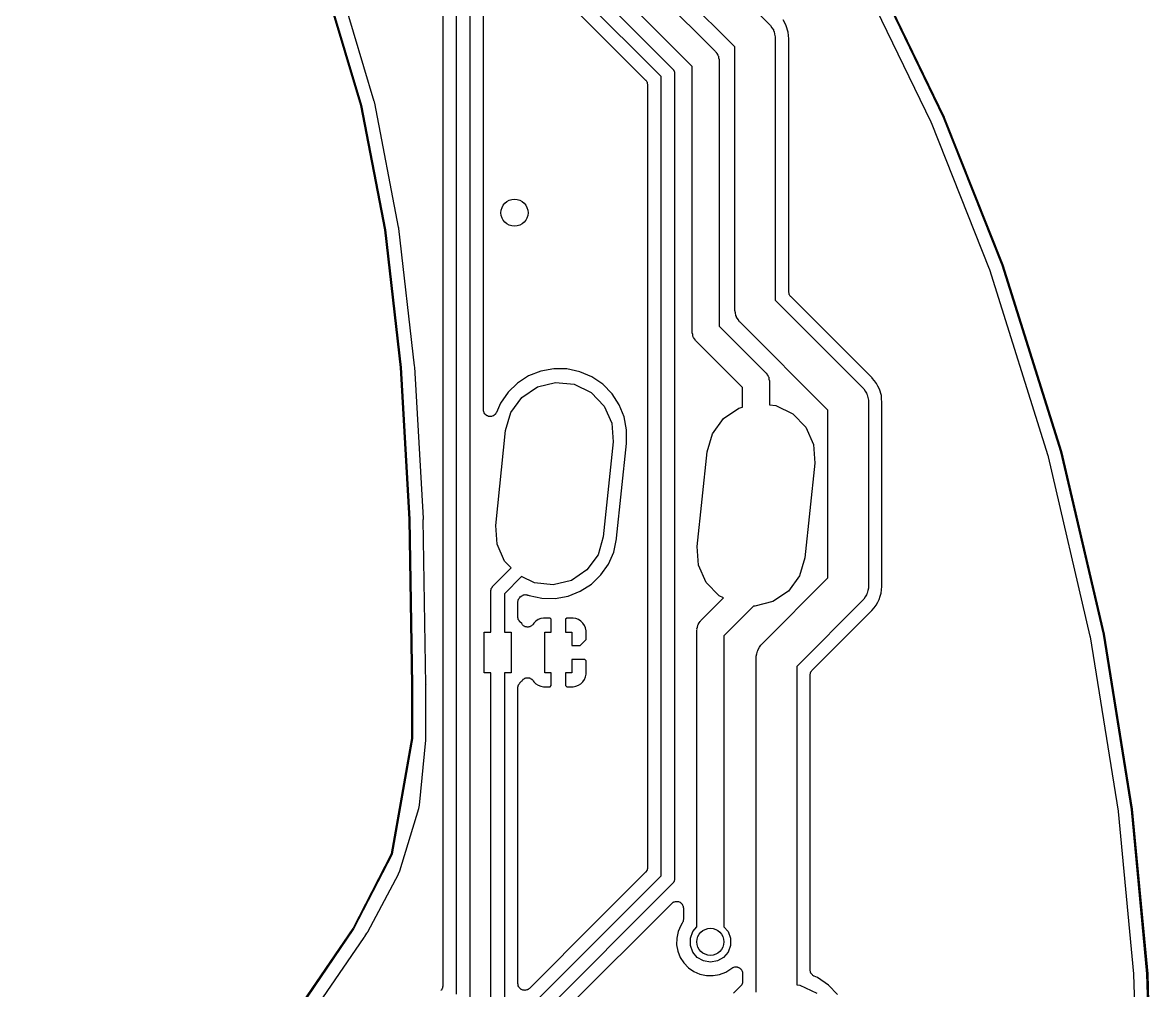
# Model space of a CAD drawing. Extents: x 69.6 to 139.6, y -158 to -61.
# Drawn here: x 122.87 to 139.59, y -92.29 to -77.96 of the extents above; entities that cross this region are included whole.
import ezdxf

# ---------------------------------------------------------------- set-up
doc = ezdxf.new("R2010")
doc.units = 0
doc.header["$MEASUREMENT"] = 0
doc.layers.add('BLACK', color=7, linetype='CONTINUOUS')

msp = doc.modelspace()

# ---------------------------------------------------------------- linework, layer by layer
at = {"layer": 'Black'}
for p, q in [((123.808, -67.874), (133.922, -77.9879)), ((133.41, -78.3243), (123.405, -68.319)), ((123.141, -68.4086), (133.121, -78.3886)), ((132.78, -78.6128), (122.868, -68.7011)), ((123.046, -69.2047), (132.491, -78.6493)), ((132.32, -78.7614), (122.934, -69.3754)), ((123.27, -69.9947), (132.091, -78.815)), ((129.29, -92.3486), (129.29, -76.8814)), ((129.49, -76.84), (129.49, -92.39)), ((129.69, -83.6977), (129.69, -76.8449)), ((129.09, -77.0057), (129.09, -92.2243)), ((136.502, -79.3712), (135.456, -77.2045)), ((135.465, -77.2), (136.512, -79.367)), ((135.276, -77.2917), (136.312, -79.4334)), ((127.873, -79.1933), (127.38, -77.54)), ((127.389, -77.5368), (127.883, -79.1906)), ((128.074, -79.1321), (127.583, -77.4843)), ((134.15, -77.9684), (134.128, -77.9256)), ((133.922, -77.9879), (133.93, -77.9987)), ((133.93, -77.9987), (133.94, -78.0072)), ((133.94, -78.0072), (133.959, -78.0411)), ((133.959, -78.0411), (133.982, -78.0732)), ((133.982, -78.0732), (133.985, -78.086)), ((133.985, -78.086), (133.992, -78.0974)), ((133.992, -78.0974), (133.999, -78.136)), ((134.15, -77.9688), (134.15, -77.9684)), ((134.15, -77.9693), (134.15, -77.9688)), ((134.173, -78.012), (134.15, -77.9693)), ((134.186, -78.0582), (134.173, -78.012)), ((134.187, -78.0587), (134.186, -78.0582)), ((134.187, -78.0592), (134.187, -78.0587)), ((134.201, -78.1055), (134.187, -78.0592)), ((134.205, -78.1535), (134.201, -78.1055)), ((133.999, -78.136), (134.009, -78.1739)), ((134.009, -78.1739), (134.008, -78.187)), ((134.008, -78.187), (134.01, -78.2)), ((134.01, -78.2), (134.01, -82.0757)), ((134.205, -78.154), (134.205, -78.1535)), ((134.205, -78.1545), (134.205, -78.154)), ((134.21, -78.2049), (134.205, -78.1545)), ((134.21, -81.9515), (134.21, -78.2049)), ((133.121, -78.3886), (133.126, -78.3958)), ((133.126, -78.3958), (133.133, -78.4014)), ((133.133, -78.4014), (133.146, -78.4241)), ((133.146, -78.4241), (133.161, -78.4455)), ((133.41, -82.2), (133.41, -78.3243)), ((133.161, -78.4455), (133.164, -78.454)), ((133.164, -78.454), (133.168, -78.4616)), ((133.168, -78.4616), (133.172, -78.4873)), ((133.172, -78.4873), (133.179, -78.5126)), ((133.179, -78.5126), (133.178, -78.5213)), ((133.178, -78.5213), (133.18, -78.53)), ((133.18, -78.53), (133.18, -82.4572)), ((132.32, -90.5986), (132.32, -78.7614)), ((132.491, -78.6493), (132.493, -78.6529)), ((132.493, -78.6529), (132.497, -78.6557)), ((132.497, -78.6557), (132.503, -78.667)), ((132.503, -78.667), (132.511, -78.6777)), ((132.511, -78.6777), (132.512, -78.682)), ((132.512, -78.682), (132.514, -78.6858)), ((132.514, -78.6858), (132.516, -78.6987)), ((132.516, -78.6987), (132.52, -78.7113)), ((132.52, -78.7113), (132.519, -78.7157)), ((132.519, -78.7157), (132.52, -78.72)), ((132.52, -78.72), (132.52, -90.64)), ((132.78, -82.54), (132.78, -78.6128)), ((132.091, -78.815), (132.093, -78.8186)), ((132.093, -78.8186), (132.097, -78.8214)), ((132.097, -78.8214), (132.103, -78.8327)), ((132.103, -78.8327), (132.111, -78.8434)), ((132.111, -78.8434), (132.112, -78.8477)), ((132.112, -78.8477), (132.114, -78.8515)), ((132.114, -78.8515), (132.116, -78.8644)), ((132.116, -78.8644), (132.12, -78.877)), ((132.12, -78.877), (132.119, -78.8814)), ((132.119, -78.8814), (132.12, -78.8857)), ((132.12, -78.8857), (132.12, -90.4743)), ((128.228, -81.0345), (127.873, -79.1933)), ((127.883, -79.1906), (127.883, -79.1909)), ((127.883, -79.1909), (127.883, -79.1911)), ((127.883, -79.1911), (128.238, -81.0328)), ((128.075, -79.1367), (128.074, -79.1321)), ((128.076, -79.1419), (128.075, -79.1367)), ((128.077, -79.1474), (128.076, -79.1419)), ((128.08, -79.1581), (128.077, -79.1474)), ((128.434, -80.9948), (128.08, -79.1581)), ((136.312, -79.4334), (136.313, -79.4383)), ((136.313, -79.4383), (136.315, -79.4417)), ((136.315, -79.4417), (136.317, -79.4454)), ((137.371, -81.5539), (136.502, -79.3712)), ((136.512, -79.367), (136.512, -79.3672)), ((136.512, -79.3672), (136.512, -79.3674)), ((136.512, -79.3674), (137.38, -81.5504)), ((136.317, -79.4454), (137.179, -81.6124)), ((128.462, -83.0727), (128.228, -81.0345)), ((128.238, -81.0328), (128.238, -81.033)), ((128.238, -81.033), (128.238, -81.0332)), ((128.238, -81.0332), (128.472, -83.0717)), ((128.435, -80.9986), (128.434, -80.9948)), ((128.435, -81.0005), (128.435, -80.9986)), ((128.436, -81.0055), (128.435, -81.0005)), ((128.438, -81.0154), (128.436, -81.0055)), ((128.669, -83.0441), (128.438, -81.0154)), ((137.179, -81.6124), (137.18, -81.6161)), ((137.18, -81.6161), (137.182, -81.6194)), ((138.239, -84.3177), (137.371, -81.5539)), ((137.38, -81.5504), (137.38, -81.5505)), ((137.38, -81.5505), (137.38, -81.5507)), ((137.38, -81.5507), (138.249, -84.3148)), ((137.182, -81.6194), (138.045, -84.3736)), ((134.211, -81.9558), (134.21, -81.9515)), ((134.01, -82.0757), (135.302, -83.3679)), ((134.21, -81.9602), (134.211, -81.9558)), ((134.214, -81.9728), (134.21, -81.9602)), ((134.216, -81.9857), (134.214, -81.9728)), ((134.218, -81.9895), (134.216, -81.9857)), ((134.219, -81.9937), (134.218, -81.9895)), ((134.227, -82.0044), (134.219, -81.9937)), ((134.233, -82.0157), (134.227, -82.0044)), ((134.237, -82.0186), (134.233, -82.0157)), ((134.239, -82.0222), (134.237, -82.0186)), ((135.443, -83.2262), (134.239, -82.0222)), ((133.412, -82.213), (133.41, -82.2)), ((133.411, -82.2261), (133.412, -82.213)), ((133.421, -82.264), (133.411, -82.2261)), ((133.428, -82.3026), (133.421, -82.264)), ((133.435, -82.314), (133.428, -82.3026)), ((133.438, -82.3268), (133.435, -82.314)), ((133.461, -82.3589), (133.438, -82.3268)), ((133.48, -82.3928), (133.461, -82.3589)), ((133.49, -82.4013), (133.48, -82.3928)), ((133.498, -82.4121), (133.49, -82.4013)), ((134.79, -83.7043), (133.498, -82.4121)), ((132.782, -82.5487), (132.78, -82.54)), ((132.781, -82.5574), (132.782, -82.5487)), ((132.788, -82.5827), (132.781, -82.5574)), ((132.792, -82.6084), (132.788, -82.5827)), ((132.796, -82.616), (132.792, -82.6084)), ((132.799, -82.6245), (132.796, -82.616)), ((133.18, -82.4572), (133.866, -83.1432)), ((132.814, -82.6459), (132.799, -82.6245)), ((132.827, -82.6686), (132.814, -82.6459)), ((132.834, -82.6742), (132.827, -82.6686)), ((132.839, -82.6814), (132.834, -82.6742)), ((133.525, -83.3674), (132.839, -82.6814)), ((128.59, -85.3169), (128.462, -83.0727)), ((128.472, -83.0717), (128.472, -83.0719)), ((128.472, -83.0719), (128.472, -83.072)), ((128.472, -83.072), (128.6, -85.3165)), ((128.669, -83.0462), (128.669, -83.0441)), ((128.669, -83.0483), (128.669, -83.0462)), ((128.672, -83.0654), (128.669, -83.0483)), ((128.801, -85.3033), (128.672, -83.0654)), ((130.731, -83.0899), (130.54, -83.1251)), ((130.927, -83.0926), (130.731, -83.0899)), ((131.117, -83.1332), (130.927, -83.0926)), ((130.358, -83.1969), (130.194, -83.3026)), ((130.54, -83.1251), (130.358, -83.1969)), ((131.297, -83.21), (131.117, -83.1332)), ((131.458, -83.3202), (131.297, -83.21)), ((133.866, -83.1432), (133.871, -83.1504)), ((133.871, -83.1504), (133.878, -83.156)), ((133.878, -83.156), (133.891, -83.1786)), ((133.891, -83.1786), (133.906, -83.2001)), ((133.906, -83.2001), (133.908, -83.2086)), ((133.908, -83.2086), (133.913, -83.2162)), ((133.913, -83.2162), (133.917, -83.2419)), ((133.917, -83.2419), (133.924, -83.2671)), ((133.924, -83.2671), (133.923, -83.2759)), ((133.923, -83.2759), (133.925, -83.2846)), ((133.925, -83.2846), (133.925, -83.6235)), ((135.444, -83.2274), (135.443, -83.2262)), ((135.445, -83.2274), (135.444, -83.2274)), ((135.445, -83.2275), (135.445, -83.2274)), ((135.445, -83.2282), (135.445, -83.2275)), ((135.477, -83.2674), (135.445, -83.2282)), ((135.477, -83.2678), (135.477, -83.2674)), ((135.477, -83.2682), (135.477, -83.2678)), ((135.508, -83.3056), (135.477, -83.2682)), ((130.054, -83.4381), (129.943, -83.5983)), ((130.194, -83.3026), (130.054, -83.4381)), ((130.259, -83.5134), (130.489, -83.358)), ((130.489, -83.358), (130.759, -83.2908)), ((130.759, -83.2908), (131.035, -83.3199)), ((131.035, -83.3199), (131.285, -83.4416)), ((131.285, -83.4416), (131.478, -83.6415)), ((131.594, -83.4596), (131.458, -83.3202)), ((133.525, -83.6587), (133.525, -83.3674)), ((135.302, -83.3679), (135.31, -83.3787)), ((135.31, -83.3787), (135.32, -83.3872)), ((135.32, -83.3872), (135.339, -83.4211)), ((135.339, -83.4211), (135.362, -83.4532)), ((135.362, -83.4532), (135.365, -83.466)), ((135.53, -83.3484), (135.508, -83.3056)), ((135.53, -83.3488), (135.53, -83.3484)), ((135.53, -83.3493), (135.53, -83.3488)), ((135.553, -83.392), (135.53, -83.3493)), ((135.566, -83.4382), (135.553, -83.392)), ((135.567, -83.4387), (135.566, -83.4382)), ((135.567, -83.4392), (135.567, -83.4387)), ((135.581, -83.4855), (135.567, -83.4392)), ((129.943, -83.5983), (129.882, -83.7378)), ((130.096, -83.7382), (130.259, -83.5134)), ((131.701, -83.6228), (131.594, -83.4596)), ((131.774, -83.8037), (131.701, -83.6228)), ((133.925, -83.6235), (134.019, -83.6334)), ((135.365, -83.466), (135.372, -83.4774)), ((135.372, -83.4774), (135.379, -83.516)), ((135.379, -83.516), (135.389, -83.5539)), ((135.389, -83.5539), (135.388, -83.567)), ((135.388, -83.567), (135.39, -83.58)), ((135.39, -83.58), (135.39, -86.31)), ((135.585, -83.5335), (135.581, -83.4855)), ((135.585, -83.534), (135.585, -83.5335)), ((135.585, -83.5345), (135.585, -83.534)), ((135.59, -83.5849), (135.585, -83.5345)), ((135.59, -86.3096), (135.59, -83.5849)), ((129.692, -83.7118), (129.69, -83.6977)), ((129.694, -83.726), (129.692, -83.7118)), ((129.695, -83.7288), (129.694, -83.726)), ((129.696, -83.7319), (129.695, -83.7288)), ((129.703, -83.7443), (129.696, -83.7319)), ((129.71, -83.7571), (129.703, -83.7443)), ((129.712, -83.7593), (129.71, -83.7571)), ((129.713, -83.762), (129.712, -83.7593)), ((129.724, -83.7712), (129.713, -83.762)), ((129.735, -83.781), (129.724, -83.7712)), ((129.738, -83.7823), (129.735, -83.781)), ((129.74, -83.7844), (129.738, -83.7823)), ((129.753, -83.7892), (129.74, -83.7844)), ((129.766, -83.7949), (129.753, -83.7892)), ((129.821, -83.7913), (129.807, -83.7962)), ((129.834, -83.7873), (129.821, -83.7913)), ((129.837, -83.7854), (129.834, -83.7873)), ((129.84, -83.7844), (129.837, -83.7854)), ((129.851, -83.7752), (129.84, -83.7844)), ((129.862, -83.7667), (129.851, -83.7752)), ((129.864, -83.7641), (129.862, -83.7667)), ((129.867, -83.762), (129.864, -83.7641)), ((129.874, -83.7497), (129.867, -83.762)), ((129.882, -83.7378), (129.874, -83.7497)), ((130.019, -84.0052), (130.096, -83.7382)), ((131.478, -83.6415), (131.591, -83.8953)), ((133.243, -83.827), (133.473, -83.6716)), ((133.473, -83.6716), (133.525, -83.6587)), ((134.019, -83.6334), (134.269, -83.7552)), ((134.269, -83.7552), (134.462, -83.9551)), ((134.79, -86.1857), (134.79, -83.7043)), ((129.77, -83.7951), (129.766, -83.7949)), ((129.773, -83.7962), (129.77, -83.7951)), ((129.787, -83.7962), (129.773, -83.7962)), ((129.801, -83.7971), (129.787, -83.7962)), ((129.804, -83.7962), (129.801, -83.7971)), ((129.807, -83.7962), (129.804, -83.7962)), ((131.591, -83.8953), (131.61, -84.1725)), ((131.81, -83.9953), (131.774, -83.8037)), ((133.079, -84.0517), (133.243, -83.827)), ((134.462, -83.9551), (134.575, -84.2089)), ((129.872, -85.409), (130.019, -84.0052)), ((131.809, -84.1953), (131.81, -83.9953)), ((133.003, -84.3188), (133.079, -84.0517)), ((131.61, -84.1725), (131.463, -85.5762)), ((131.661, -85.5997), (131.809, -84.1953)), ((134.575, -84.2089), (134.594, -84.4861)), ((132.855, -85.7226), (133.003, -84.3188)), ((138.045, -84.3736), (138.046, -84.3763)), ((138.046, -84.3763), (138.048, -84.3847)), ((138.048, -84.3847), (138.051, -84.3927)), ((138.051, -84.3927), (138.669, -87.0499)), ((138.868, -87.0203), (138.239, -84.3177)), ((138.249, -84.3148), (138.249, -84.315)), ((138.249, -84.315), (138.249, -84.3152)), ((138.249, -84.3152), (138.877, -87.0182)), ((134.594, -84.4861), (134.446, -85.8898)), ((128.629, -87.7761), (128.59, -85.3169)), ((128.6, -85.3165), (128.6, -85.3166)), ((128.6, -85.3166), (128.6, -85.3167)), ((128.6, -85.3167), (128.639, -87.776)), ((128.8, -85.3197), (128.801, -85.3162)), ((128.839, -87.772), (128.8, -85.3197)), ((128.801, -85.3127), (128.801, -85.3033)), ((128.801, -85.3162), (128.801, -85.3127)), ((129.891, -85.6861), (129.872, -85.409)), ((131.463, -85.5762), (131.386, -85.8433)), ((131.618, -85.8044), (131.66, -85.6094)), ((131.66, -85.6094), (131.661, -85.5997)), ((130.004, -85.9399), (129.891, -85.6861)), ((132.875, -85.9997), (132.855, -85.7226)), ((130.1, -86.039), (130.004, -85.9399)), ((131.386, -85.8433), (131.223, -86.0681)), ((131.539, -85.9832), (131.618, -85.8044)), ((134.446, -85.8898), (134.37, -86.1569)), ((129.83, -86.3089), (130.1, -86.039)), ((131.223, -86.0681), (130.993, -86.2234)), ((131.428, -86.1434), (131.539, -85.9832)), ((132.988, -86.2535), (132.875, -85.9997)), ((130.254, -86.1675), (130, -86.421)), ((130.447, -86.2616), (130.254, -86.1675)), ((130.723, -86.2906), (130.447, -86.2616)), ((130.993, -86.2234), (130.723, -86.2906)), ((131.124, -86.3845), (131.288, -86.2789)), ((131.288, -86.2789), (131.428, -86.1434)), ((133.181, -86.4534), (132.988, -86.2535)), ((133.815, -87.1609), (134.79, -86.1857)), ((134.37, -86.1569), (134.207, -86.3816)), ((129.8, -86.3796), (129.801, -86.3752)), ((129.8, -86.9903), (129.8, -86.3796)), ((129.801, -86.3709), (129.804, -86.3582)), ((129.801, -86.3752), (129.801, -86.3709)), ((129.804, -86.3582), (129.806, -86.3454)), ((129.806, -86.3454), (129.809, -86.3416)), ((129.809, -86.3416), (129.81, -86.3373)), ((129.81, -86.3373), (129.817, -86.3266)), ((129.817, -86.3266), (129.824, -86.3153)), ((129.824, -86.3153), (129.827, -86.3125)), ((129.827, -86.3125), (129.83, -86.3089)), ((130, -86.421), (130, -86.9903)), ((130.23, -86.4746), (130.241, -86.4635)), ((130.241, -86.4635), (130.247, -86.4594)), ((130.247, -86.4594), (130.252, -86.4542)), ((130.252, -86.4542), (130.261, -86.4495)), ((130.261, -86.4495), (130.269, -86.4436)), ((130.269, -86.4436), (130.276, -86.4418)), ((130.276, -86.4418), (130.283, -86.4385)), ((130.283, -86.4385), (130.293, -86.4373)), ((130.293, -86.4373), (130.303, -86.4346)), ((130.303, -86.4346), (130.31, -86.4353)), ((130.31, -86.4353), (130.317, -86.4344)), ((130.317, -86.4344), (130.327, -86.4368)), ((130.327, -86.4368), (130.337, -86.4377)), ((130.337, -86.4377), (130.344, -86.4407)), ((130.344, -86.4407), (130.351, -86.4423)), ((130.351, -86.4423), (130.365, -86.4483)), ((130.365, -86.4483), (130.556, -86.4888)), ((130.751, -86.4916), (130.942, -86.4564)), ((130.942, -86.4564), (131.124, -86.3845)), ((133.243, -86.4839), (133.181, -86.4534)), ((134.207, -86.3816), (133.976, -86.537)), ((135.362, -86.4368), (135.339, -86.4689)), ((135.365, -86.424), (135.362, -86.4368)), ((135.372, -86.4126), (135.365, -86.424)), ((135.379, -86.374), (135.372, -86.4126)), ((135.389, -86.3361), (135.379, -86.374)), ((135.39, -86.31), (135.388, -86.323)), ((135.388, -86.323), (135.389, -86.3361)), ((135.55, -86.5045), (135.565, -86.4583)), ((135.565, -86.4573), (135.579, -86.4113)), ((135.565, -86.4578), (135.565, -86.4573)), ((135.565, -86.4583), (135.565, -86.4578)), ((135.579, -86.4113), (135.584, -86.3634)), ((135.584, -86.3623), (135.59, -86.3124)), ((135.584, -86.3629), (135.584, -86.3623)), ((135.584, -86.3634), (135.584, -86.3629)), ((135.59, -86.3113), (135.59, -86.3096)), ((135.59, -86.3114), (135.59, -86.3113)), ((135.59, -86.3115), (135.59, -86.3114)), ((135.59, -86.3124), (135.59, -86.3115)), ((130.2, -86.5453), (130.201, -86.5409)), ((130.2, -86.7665), (130.2, -86.5453)), ((130.201, -86.5365), (130.204, -86.5239)), ((130.201, -86.5409), (130.201, -86.5365)), ((130.204, -86.5239), (130.206, -86.5111)), ((130.206, -86.5111), (130.209, -86.5073)), ((130.209, -86.5073), (130.21, -86.503)), ((130.21, -86.503), (130.217, -86.4923)), ((130.217, -86.4923), (130.224, -86.481)), ((130.224, -86.481), (130.227, -86.4782)), ((130.227, -86.4782), (130.23, -86.4746)), ((130.556, -86.4888), (130.751, -86.4916)), ((132.909, -86.8186), (133.243, -86.4839)), ((133.69, -86.6025), (133.25, -87.0428)), ((133.707, -86.6042), (133.69, -86.6025)), ((133.976, -86.537), (133.707, -86.6042)), ((135.302, -86.5221), (134.327, -87.4973)), ((135.31, -86.5113), (135.302, -86.5221)), ((135.32, -86.5028), (135.31, -86.5113)), ((135.339, -86.4689), (135.32, -86.5028)), ((135.44, -86.667), (135.472, -86.628)), ((135.472, -86.628), (135.473, -86.6276)), ((135.473, -86.6272), (135.504, -86.5902)), ((135.473, -86.6276), (135.473, -86.6272)), ((135.504, -86.5902), (135.527, -86.5477)), ((135.527, -86.5468), (135.55, -86.5045)), ((135.527, -86.5473), (135.527, -86.5468)), ((135.527, -86.5477), (135.527, -86.5473)), ((130.201, -86.7707), (130.2, -86.7665)), ((130.201, -86.7749), (130.201, -86.7707)), ((130.204, -86.7877), (130.201, -86.7749)), ((130.206, -86.8007), (130.204, -86.7877)), ((130.209, -86.8044), (130.206, -86.8007)), ((130.539, -86.7883), (130.501, -86.804)), ((130.58, -86.7803), (130.539, -86.7883)), ((130.676, -86.7803), (130.58, -86.7803)), ((130.695, -86.7992), (130.676, -86.7803)), ((130.695, -86.9903), (130.695, -86.7992)), ((130.924, -86.7803), (130.905, -86.7992)), ((130.905, -86.7992), (130.905, -86.9903)), ((131.02, -86.7803), (130.924, -86.7803)), ((131.06, -86.7883), (131.02, -86.7803)), ((131.098, -86.804), (131.06, -86.7883)), ((134.556, -87.5508), (135.44, -86.667)), ((130.21, -86.8085), (130.209, -86.8044)), ((130.217, -86.8193), (130.21, -86.8085)), ((130.224, -86.8308), (130.217, -86.8193)), ((130.227, -86.8335), (130.224, -86.8308)), ((130.229, -86.837), (130.227, -86.8335)), ((130.256, -86.8633), (130.229, -86.837)), ((130.261, -86.871), (130.256, -86.8633)), ((130.268, -86.8789), (130.261, -86.871)), ((130.275, -86.8876), (130.268, -86.8789)), ((130.28, -86.8914), (130.275, -86.8876)), ((130.285, -86.8962), (130.28, -86.8914)), ((130.294, -86.901), (130.285, -86.8962)), ((130.303, -86.907), (130.294, -86.901)), ((130.31, -86.9087), (130.303, -86.907)), ((130.316, -86.9116), (130.31, -86.9087)), ((130.327, -86.9128), (130.316, -86.9116)), ((130.337, -86.9155), (130.327, -86.9128)), ((130.344, -86.9148), (130.337, -86.9155)), ((130.35, -86.9155), (130.344, -86.9148)), ((130.361, -86.913), (130.35, -86.9155)), ((130.372, -86.9118), (130.361, -86.913)), ((130.378, -86.9089), (130.372, -86.9118)), ((130.384, -86.9073), (130.378, -86.9089)), ((130.393, -86.9013), (130.384, -86.9073)), ((130.403, -86.8966), (130.393, -86.9013)), ((130.407, -86.8918), (130.403, -86.8966)), ((130.413, -86.8881), (130.407, -86.8918)), ((130.419, -86.8794), (130.413, -86.8881)), ((130.427, -86.8716), (130.419, -86.8794)), ((130.438, -86.8558), (130.427, -86.8716)), ((130.467, -86.8268), (130.438, -86.8558)), ((130.501, -86.804), (130.467, -86.8268)), ((131.132, -86.8267), (131.098, -86.804)), ((131.162, -86.8558), (131.132, -86.8267)), ((131.185, -86.8899), (131.162, -86.8558)), ((131.201, -86.9279), (131.185, -86.8899)), ((131.209, -86.9682), (131.201, -86.9279)), ((131.209, -87.0189), (131.209, -86.9682)), ((132.85, -86.96), (132.852, -86.9513)), ((132.85, -91.352), (132.85, -86.96)), ((132.851, -86.9426), (132.858, -86.9173)), ((132.852, -86.9513), (132.851, -86.9426)), ((132.858, -86.9173), (132.862, -86.8916)), ((132.862, -86.8916), (132.866, -86.884)), ((132.866, -86.884), (132.869, -86.8755)), ((132.869, -86.8755), (132.884, -86.8541)), ((132.884, -86.8541), (132.897, -86.8314)), ((132.897, -86.8314), (132.904, -86.8258)), ((132.904, -86.8258), (132.909, -86.8186)), ((129.701, -87.5897), (129.701, -86.9903)), ((129.701, -86.9903), (129.8, -86.9903)), ((130, -86.9903), (130.1, -86.9903)), ((130.1, -86.9903), (130.1, -87.5897)), ((130.6, -87.5897), (130.6, -86.9903)), ((130.6, -86.9903), (130.695, -86.9903)), ((130.905, -86.9903), (130.999, -86.9903)), ((130.999, -86.9903), (130.999, -87.185)), ((131.124, -87.185), (131.209, -87.0995)), ((131.209, -87.0995), (131.209, -87.0189)), ((133.25, -87.0428), (133.25, -91.352)), ((138.669, -87.0499), (138.67, -87.0534)), ((138.67, -87.0534), (138.671, -87.0567)), ((138.671, -87.0567), (139.085, -89.6393)), ((139.283, -89.6132), (138.868, -87.0203)), ((138.877, -87.0182), (138.877, -87.0184)), ((138.877, -87.0184), (138.877, -87.0186)), ((138.877, -87.0186), (139.293, -89.6117)), ((130.999, -87.185), (131.124, -87.185)), ((133.738, -87.309), (133.745, -87.2704)), ((133.745, -87.2704), (133.752, -87.259)), ((133.752, -87.259), (133.755, -87.2462)), ((133.755, -87.2462), (133.778, -87.2141)), ((133.778, -87.2141), (133.797, -87.1802)), ((133.797, -87.1802), (133.807, -87.1717)), ((133.807, -87.1717), (133.815, -87.1609)), ((131.19, -87.395), (130.999, -87.395)), ((130.999, -87.395), (130.999, -87.5897)), ((131.209, -87.414), (131.19, -87.395)), ((131.209, -87.5611), (131.209, -87.414)), ((133.727, -87.373), (133.729, -87.36)), ((133.727, -92.3218), (133.727, -87.373)), ((133.728, -87.3469), (133.738, -87.309)), ((133.729, -87.36), (133.728, -87.3469)), ((129.8, -87.5897), (129.701, -87.5897)), ((129.8, -92.4686), (129.8, -87.5897)), ((130.1, -87.5897), (130, -87.5897)), ((130, -87.5897), (130, -92.51)), ((130.695, -87.5897), (130.6, -87.5897)), ((130.695, -87.7808), (130.695, -87.5897)), ((130.999, -87.5897), (130.905, -87.5897)), ((130.905, -87.5897), (130.905, -87.7808)), ((131.201, -87.6521), (131.209, -87.6118)), ((131.209, -87.6118), (131.209, -87.5611)), ((134.327, -87.4973), (134.327, -92.2107)), ((134.527, -87.6128), (134.531, -87.6002)), ((134.528, -87.6172), (134.527, -87.6128)), ((134.527, -87.6216), (134.528, -87.6172)), ((134.527, -91.993), (134.527, -87.6216)), ((134.531, -87.6002), (134.533, -87.5874)), ((134.533, -87.5874), (134.535, -87.5835)), ((134.535, -87.5835), (134.536, -87.5793)), ((134.536, -87.5793), (134.544, -87.5686)), ((134.544, -87.5686), (134.55, -87.5573)), ((134.55, -87.5573), (134.554, -87.5545)), ((134.554, -87.5545), (134.556, -87.5508)), ((128.629, -88.5614), (128.629, -87.7761)), ((128.639, -87.776), (128.639, -87.776)), ((128.639, -87.776), (128.639, -87.7761)), ((128.639, -87.7761), (128.639, -88.5614)), ((128.84, -87.7754), (128.839, -87.772)), ((128.839, -87.7761), (128.84, -87.7754)), ((128.839, -87.7792), (128.839, -87.7761)), ((128.839, -87.7802), (128.839, -87.7792)), ((128.839, -87.781), (128.839, -87.7802)), ((128.839, -88.5598), (128.839, -87.781)), ((130.201, -87.8043), (130.204, -87.7918)), ((130.201, -87.8088), (130.201, -87.8043)), ((130.204, -87.7918), (130.206, -87.7791)), ((130.206, -87.7791), (130.209, -87.7751)), ((130.209, -87.7751), (130.21, -87.7707)), ((130.21, -87.7707), (130.217, -87.7602)), ((130.217, -87.7602), (130.224, -87.749)), ((130.224, -87.749), (130.227, -87.7461)), ((130.227, -87.7461), (130.23, -87.7424)), ((130.23, -87.7424), (130.255, -87.7178)), ((130.255, -87.7178), (130.261, -87.7083)), ((130.261, -87.7083), (130.268, -87.7008)), ((130.268, -87.7008), (130.275, -87.6923)), ((130.275, -87.6923), (130.28, -87.6884)), ((130.28, -87.6884), (130.285, -87.6833)), ((130.285, -87.6833), (130.295, -87.6788)), ((130.295, -87.6788), (130.303, -87.6729)), ((130.303, -87.6729), (130.31, -87.6712)), ((130.31, -87.6712), (130.316, -87.6681)), ((130.316, -87.6681), (130.327, -87.667)), ((130.327, -87.667), (130.337, -87.6645)), ((130.337, -87.6645), (130.344, -87.6652)), ((130.344, -87.6652), (130.351, -87.6645)), ((130.351, -87.6645), (130.361, -87.667)), ((130.361, -87.667), (130.372, -87.6681)), ((130.372, -87.6681), (130.378, -87.6712)), ((130.378, -87.6712), (130.385, -87.6729)), ((130.385, -87.6729), (130.393, -87.6788)), ((130.393, -87.6788), (130.403, -87.6833)), ((130.403, -87.6833), (130.408, -87.6884)), ((130.408, -87.6884), (130.413, -87.6923)), ((130.413, -87.6923), (130.42, -87.7008)), ((130.42, -87.7008), (130.427, -87.7083)), ((130.427, -87.7083), (130.438, -87.7242)), ((130.438, -87.7242), (130.467, -87.7532)), ((130.467, -87.7532), (130.501, -87.776)), ((130.501, -87.776), (130.539, -87.7917)), ((130.539, -87.7917), (130.58, -87.7997)), ((130.58, -87.7997), (130.676, -87.7997)), ((130.676, -87.7997), (130.695, -87.7808)), ((130.905, -87.7808), (130.924, -87.7997)), ((130.924, -87.7997), (131.02, -87.7997)), ((131.02, -87.7997), (131.06, -87.7917)), ((131.06, -87.7917), (131.098, -87.776)), ((131.098, -87.776), (131.132, -87.7532)), ((131.132, -87.7532), (131.162, -87.7242)), ((131.162, -87.7242), (131.185, -87.6901)), ((131.185, -87.6901), (131.201, -87.6521)), ((130.2, -87.8133), (130.201, -87.8088)), ((130.2, -92.1939), (130.2, -87.8133)), ((128.328, -90.2717), (128.63, -88.5624)), ((128.63, -88.6195), (128.337, -90.2742)), ((128.63, -88.5622), (128.629, -88.5614)), ((128.63, -88.5624), (128.63, -88.5622)), ((128.639, -88.5641), (128.63, -88.6195)), ((128.639, -88.5614), (128.639, -88.5622)), ((128.639, -88.5622), (128.639, -88.5624)), ((128.639, -88.5624), (128.639, -88.5641)), ((128.743, -89.5528), (128.838, -88.5881)), ((128.838, -88.5705), (128.839, -88.5598)), ((128.839, -88.5761), (128.838, -88.5705)), ((128.838, -88.5817), (128.839, -88.5761)), ((128.838, -88.5881), (128.838, -88.5817)), ((128.453, -90.5262), (128.733, -89.6006)), ((128.733, -89.5997), (128.743, -89.5528)), ((128.733, -89.6006), (128.733, -89.5997)), ((139.085, -89.6393), (139.084, -89.6426)), ((139.084, -89.6426), (139.085, -89.6457)), ((139.085, -89.6457), (139.312, -92.0485)), ((139.513, -92.0476), (139.283, -89.6132)), ((139.293, -89.6117), (139.293, -89.6119)), ((139.293, -89.6119), (139.293, -89.6121)), ((139.293, -89.6121), (139.523, -92.0468)), ((127.76, -91.3781), (128.328, -90.2717)), ((128.337, -90.2756), (127.768, -91.3829)), ((128.337, -90.2742), (128.337, -90.2749)), ((128.337, -90.2749), (128.337, -90.2756)), ((132.12, -90.4743), (132.119, -90.4786)), ((132.119, -90.4786), (132.12, -90.483)), ((125.169, -97.75), (132.32, -90.5986)), ((127.98, -91.4248), (128.434, -90.5711)), ((128.434, -90.5703), (128.453, -90.5262)), ((128.434, -90.5711), (128.434, -90.5703)), ((132.091, -90.545), (131.38, -91.2558)), ((132.093, -90.5414), (132.091, -90.545)), ((132.097, -90.5386), (132.093, -90.5414)), ((132.101, -90.531), (132.097, -90.5386)), ((132.107, -90.5243), (132.101, -90.531)), ((132.108, -90.5202), (132.107, -90.5243)), ((132.111, -90.5166), (132.108, -90.5202)), ((132.112, -90.5123), (132.111, -90.5166)), ((132.114, -90.5085), (132.112, -90.5123)), ((132.115, -90.4999), (132.114, -90.5085)), ((132.118, -90.4917), (132.115, -90.4999)), ((132.12, -90.483), (132.118, -90.4873)), ((132.118, -90.4873), (132.118, -90.4917)), ((132.52, -90.6487), (132.516, -90.6613)), ((132.52, -90.64), (132.519, -90.6443)), ((132.519, -90.6443), (132.52, -90.6487)), ((132.491, -90.7107), (125.281, -97.9207)), ((132.493, -90.7071), (132.491, -90.7107)), ((132.497, -90.7043), (132.493, -90.7071)), ((132.503, -90.693), (132.497, -90.7043)), ((132.511, -90.6823), (132.503, -90.693)), ((132.512, -90.678), (132.511, -90.6823)), ((132.514, -90.6742), (132.512, -90.678)), ((132.516, -90.6613), (132.514, -90.6742)), ((132.508, -90.9851), (132.52, -90.9817)), ((132.52, -90.9817), (132.533, -90.9772)), ((132.533, -90.9772), (132.537, -90.9772)), ((132.537, -90.9772), (132.541, -90.9761)), ((132.541, -90.9761), (132.554, -90.9772)), ((132.554, -90.9772), (132.567, -90.9772)), ((132.567, -90.9772), (132.571, -90.9787)), ((132.571, -90.9787), (132.576, -90.9791)), ((132.576, -90.9791), (132.588, -90.9846)), ((130.921, -92.5631), (132.479, -91.005)), ((132.479, -91.005), (132.49, -90.9975)), ((132.49, -90.9975), (132.5, -90.9891)), ((132.5, -90.9891), (132.504, -90.9876)), ((132.504, -90.9876), (132.508, -90.9851)), ((132.588, -90.9846), (132.6, -90.9891)), ((132.6, -90.9891), (132.603, -90.9919)), ((132.603, -90.9919), (132.607, -90.9938)), ((132.607, -90.9938), (132.617, -91.003)), ((132.617, -91.003), (132.627, -91.0114)), ((132.627, -91.0114), (132.629, -91.0152)), ((132.629, -91.0152), (132.632, -91.0183)), ((132.632, -91.0183), (132.637, -91.0302)), ((132.637, -91.0302), (132.644, -91.0415)), ((132.644, -91.0415), (132.645, -91.0458)), ((132.645, -91.0458), (132.647, -91.0498)), ((132.647, -91.0498), (132.648, -91.0628)), ((132.648, -91.0628), (132.65, -91.0757)), ((132.65, -91.0757), (132.65, -91.2432)), ((131.38, -91.2558), (130.371, -92.2646)), ((132.633, -91.2997), (132.61, -91.333)), ((132.638, -91.2882), (132.633, -91.2997)), ((132.644, -91.2774), (132.638, -91.2882)), ((132.645, -91.2725), (132.644, -91.2774)), ((132.647, -91.268), (132.645, -91.2725)), ((132.648, -91.2555), (132.647, -91.268)), ((132.65, -91.2432), (132.648, -91.2555)), ((125.477, -94.7208), (127.76, -91.3781)), ((127.768, -91.3835), (125.486, -94.7264)), ((127.768, -91.3829), (127.768, -91.3832)), ((127.768, -91.3832), (127.768, -91.3835)), ((127.935, -91.4939), (127.965, -91.4487)), ((127.965, -91.4487), (127.97, -91.4405)), ((127.97, -91.4405), (127.973, -91.4364)), ((127.973, -91.4364), (127.975, -91.4316)), ((127.975, -91.4316), (127.98, -91.4248)), ((132.571, -91.4231), (132.551, -91.519)), ((132.61, -91.333), (132.571, -91.4231)), ((132.753, -91.5227), (132.789, -91.4244)), ((132.789, -91.4244), (132.85, -91.352)), ((133.25, -91.352), (133.311, -91.4244)), ((133.311, -91.4244), (133.347, -91.5227)), ((125.652, -94.8378), (127.922, -91.5096)), ((127.922, -91.5096), (127.926, -91.5058)), ((127.926, -91.5058), (127.929, -91.5012)), ((127.929, -91.5012), (127.935, -91.4939)), ((132.551, -91.519), (132.549, -91.617)), ((132.549, -91.617), (132.567, -91.7135)), ((132.753, -91.6273), (132.753, -91.5227)), ((132.789, -91.7256), (132.753, -91.6273)), ((133.347, -91.6273), (133.311, -91.7256)), ((133.347, -91.5227), (133.347, -91.6273)), ((132.567, -91.7135), (132.603, -91.8047)), ((132.603, -91.8047), (132.656, -91.8871)), ((132.856, -91.8057), (132.789, -91.7256)), ((132.947, -91.858), (132.856, -91.8057)), ((133.244, -91.8057), (133.153, -91.858)), ((133.311, -91.7256), (133.244, -91.8057)), ((132.656, -91.8871), (132.724, -91.9576)), ((132.724, -91.9576), (132.805, -92.0136)), ((133.05, -91.8761), (132.947, -91.858)), ((133.153, -91.858), (133.05, -91.8761)), ((133.277, -92.0235), (133.368, -91.9657)), ((133.368, -91.9655), (133.377, -91.958)), ((133.368, -91.9657), (133.368, -91.9655)), ((133.377, -91.958), (133.382, -91.9561)), ((133.382, -91.9561), (133.387, -91.9529)), ((133.387, -91.9529), (133.398, -91.9502)), ((133.398, -91.9502), (133.41, -91.9461)), ((133.41, -91.9461), (133.415, -91.9461)), ((133.415, -91.9461), (133.421, -91.9448)), ((133.421, -91.9448), (133.432, -91.9461)), ((133.432, -91.9461), (133.444, -91.9461)), ((133.444, -91.9461), (133.45, -91.948)), ((133.45, -91.948), (133.455, -91.9487)), ((133.455, -91.9487), (133.466, -91.9539)), ((133.466, -91.9539), (133.477, -91.958)), ((133.477, -91.958), (133.481, -91.9616)), ((133.481, -91.9616), (133.486, -91.9641)), ((133.486, -91.9641), (133.494, -91.9727)), ((133.494, -91.9727), (133.504, -91.9803)), ((133.504, -91.9803), (133.506, -91.9852)), ((133.506, -91.9852), (133.51, -91.9892)), ((132.805, -92.0136), (132.895, -92.0528)), ((132.895, -92.0528), (132.991, -92.0739)), ((132.991, -92.0739), (133.089, -92.0759)), ((133.089, -92.0759), (133.185, -92.0589)), ((133.185, -92.0589), (133.277, -92.0235)), ((133.51, -91.9892), (133.515, -92.0001)), ((133.515, -92.0001), (133.521, -92.0104)), ((133.521, -92.0104), (133.522, -92.0159)), ((133.522, -92.0159), (133.524, -92.0211)), ((133.524, -92.0211), (133.525, -92.0329)), ((133.525, -92.0329), (133.527, -92.0446)), ((133.527, -92.0446), (133.527, -92.161)), ((134.528, -91.9989), (134.527, -91.993)), ((134.528, -92.0048), (134.528, -91.9989)), ((134.531, -92.0159), (134.528, -92.0048)), ((134.533, -92.0272), (134.531, -92.0159)), ((134.536, -92.0324), (134.533, -92.0272)), ((134.538, -92.0381), (134.536, -92.0324)), ((134.545, -92.0473), (134.538, -92.0381)), ((134.55, -92.0573), (134.545, -92.0473)), ((134.555, -92.0611), (134.55, -92.0573)), ((134.559, -92.0659), (134.555, -92.0611)), ((134.568, -92.0722), (134.559, -92.0659)), ((134.577, -92.0796), (134.568, -92.0722)), ((134.583, -92.0817), (134.577, -92.0796)), ((134.588, -92.0849), (134.583, -92.0817)), ((134.635, -92.1053), (134.588, -92.0849)), ((134.796, -92.2155), (134.635, -92.1053)), ((139.312, -92.0485), (139.312, -92.0516)), ((139.312, -92.0516), (139.313, -92.0547)), ((139.313, -92.0547), (139.383, -94.2806)), ((139.583, -94.275), (139.513, -92.0476)), ((139.523, -92.0468), (139.523, -92.0469)), ((139.523, -92.0469), (139.523, -92.0471)), ((139.523, -92.0471), (139.593, -94.2746)), ((129.063, -92.2914), (129.061, -92.295)), ((129.067, -92.2886), (129.063, -92.2914)), ((129.073, -92.2773), (129.067, -92.2886)), ((129.081, -92.2666), (129.073, -92.2773)), ((129.082, -92.2623), (129.081, -92.2666)), ((129.084, -92.2585), (129.082, -92.2623)), ((129.086, -92.2456), (129.084, -92.2585)), ((129.09, -92.233), (129.086, -92.2456)), ((129.09, -92.2243), (129.089, -92.2286)), ((129.089, -92.2286), (129.09, -92.233)), ((130.203, -92.2068), (130.2, -92.1939)), ((130.204, -92.2198), (130.203, -92.2068)), ((130.206, -92.2238), (130.204, -92.2198)), ((130.206, -92.2281), (130.206, -92.2238)), ((130.213, -92.2394), (130.206, -92.2281)), ((130.219, -92.2513), (130.213, -92.2394)), ((130.222, -92.2544), (130.219, -92.2513)), ((130.224, -92.2582), (130.222, -92.2544)), ((130.234, -92.2666), (130.224, -92.2582)), ((130.243, -92.2758), (130.234, -92.2666)), ((130.247, -92.2777), (130.243, -92.2758)), ((130.25, -92.2805), (130.247, -92.2777)), ((130.263, -92.285), (130.25, -92.2805)), ((130.275, -92.2905), (130.263, -92.285)), ((130.279, -92.2909), (130.275, -92.2905)), ((130.283, -92.2924), (130.279, -92.2909)), ((130.296, -92.2924), (130.283, -92.2924)), ((130.309, -92.2935), (130.296, -92.2924)), ((130.313, -92.2924), (130.309, -92.2935)), ((130.318, -92.2924), (130.313, -92.2924)), ((130.33, -92.2879), (130.318, -92.2924)), ((130.343, -92.2845), (130.33, -92.2879)), ((130.346, -92.282), (130.343, -92.2845)), ((130.35, -92.2805), (130.346, -92.282)), ((130.36, -92.2721), (130.35, -92.2805)), ((130.371, -92.2646), (130.36, -92.2721)), ((133.496, -92.2329), (133.392, -92.3334)), ((133.5, -92.2286), (133.496, -92.2329)), ((133.504, -92.2252), (133.5, -92.2286)), ((133.51, -92.2147), (133.504, -92.2252)), ((133.517, -92.2048), (133.51, -92.2147)), ((133.518, -92.1997), (133.517, -92.2048)), ((133.521, -92.1952), (133.518, -92.1997)), ((133.523, -92.1831), (133.521, -92.1952)), ((133.526, -92.1714), (133.523, -92.1831)), ((133.527, -92.161), (133.526, -92.1662)), ((133.526, -92.1662), (133.526, -92.1714)), ((134.327, -92.2107), (134.374, -92.2156)), ((134.374, -92.2156), (134.623, -92.3374)), ((134.933, -92.3549), (134.796, -92.2155))]:
    msp.add_line(p, q, dxfattribs=at)
for centre in [(130.15, -80.78), (133.05, -91.575)]:
    msp.add_circle(centre, 0.2, dxfattribs=at)

doc.saveas('drawing.dxf')
